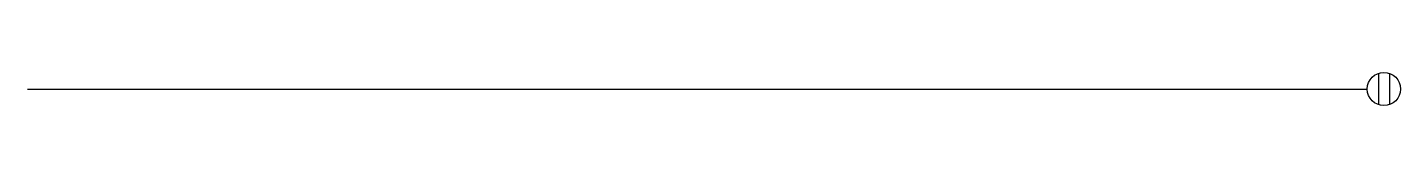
# Model space of a CAD drawing. Units: millimetres at full size, sheet at 1:100. Extents: x -15551 to -3156, y -3640 to -3340.
import ezdxf

# ---------------------------------------------------------------- set-up
doc = ezdxf.new("R2010")
doc.units = ezdxf.units.MM
doc.header["$LTSCALE"] = 100
doc.layers.add('0-0', color=7, linetype='Continuous')

msp = doc.modelspace()

# ---------------------------------------------------------------- linework, layer by layer
at = {"layer": '0-0'}
for p, q in [((-3356.1, -3348.4), (-3356.1, -3631.2)), ((-3256.1, -3348.4), (-3256.1, -3631.2)), ((-15551, -3489.8), (-3456.1, -3489.8))]:
    msp.add_line(p, q, dxfattribs=at)
msp.add_circle((-3306.1, -3489.8), 150, dxfattribs=at)

doc.saveas('drawing.dxf')
